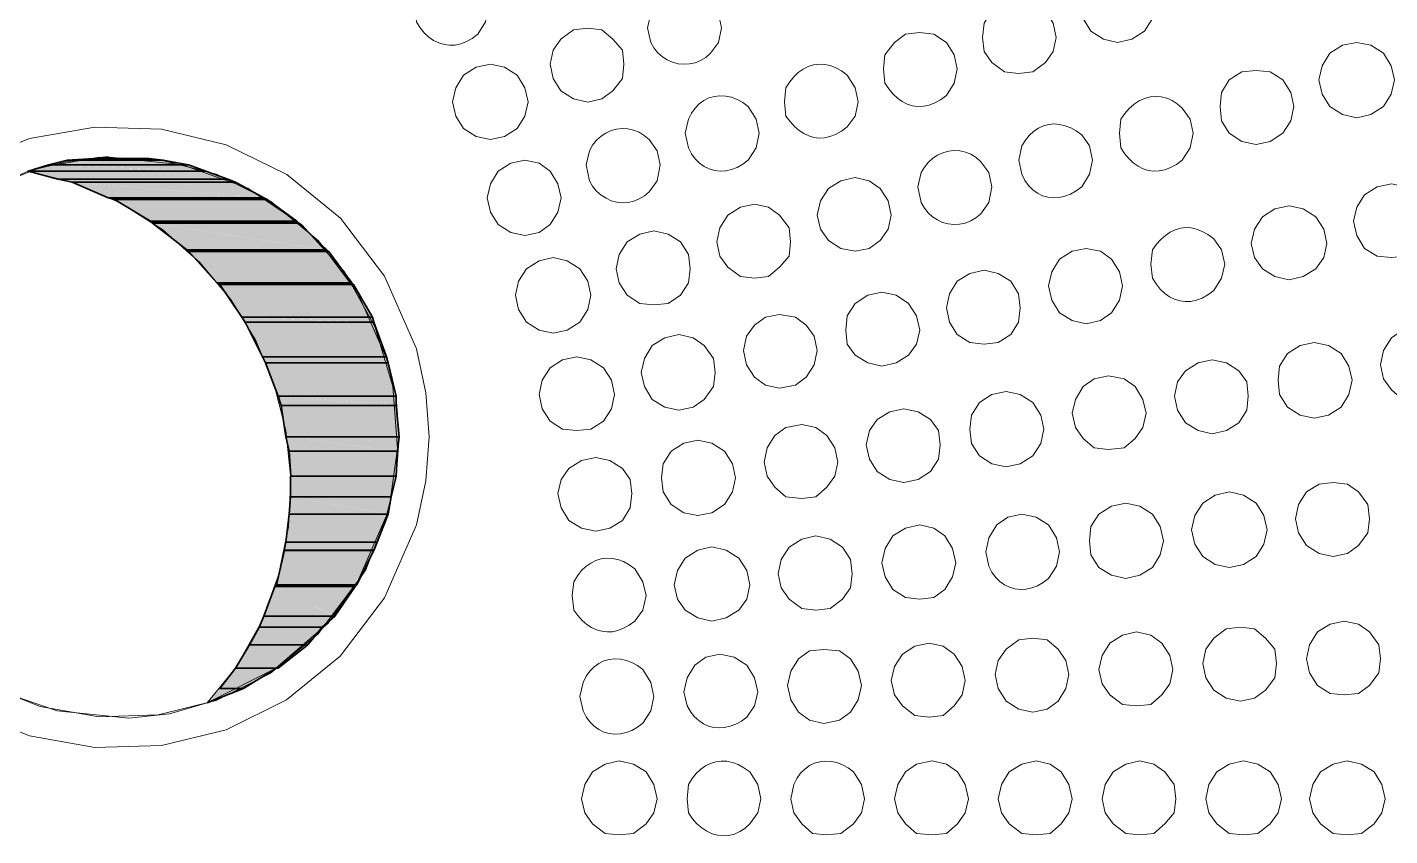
# Model space of a CAD drawing. Extents: x 0 to 247, y -13 to 225.
# Drawn here: x 90.31 to 107.12, y 133.97 to 143.94 of the extents above; entities that cross this region are included whole.
import ezdxf

# ---------------------------------------------------------------- set-up
doc = ezdxf.new("R2010")
doc.units = 0
doc.layers.add('FILL', color=8, linetype='Continuous')
doc.layers.add('GEOMETRY', color=7, linetype='Continuous')

msp = doc.modelspace()

# ---------------------------------------------------------------- hatches: boundary and pattern name
at = {"layer": 'FILL'}
for points in [[(90.325, 142.169), (92.516, 142.169), (90.577, 142.246)], [(90.577, 142.247), (92.516, 142.17), (92.303, 142.247)], [(90.578, 142.247), (92.302, 142.247), (90.808, 142.305)], [(90.808, 142.304), (91.993, 142.304), (91.139, 142.324)], [(90.808, 142.304), (92.302, 142.246), (91.993, 142.304)], [(91.139, 142.324), (91.818, 142.324), (91.314, 142.345)], [(91.139, 142.324), (91.993, 142.304), (91.818, 142.324)], [(90.693, 142.071), (92.789, 142.071), (90.325, 142.169)], [(90.325, 142.169), (92.789, 142.071), (92.516, 142.169)], [(90.868, 142.034), (92.884, 142.034), (90.692, 142.072)], [(90.693, 142.071), (92.884, 142.033), (92.789, 142.071)], [(90.867, 142.034), (93.233, 141.841), (92.884, 142.034)], [(91.314, 141.84), (93.234, 141.84), (90.868, 142.033)], [(91.391, 141.819), (93.274, 141.819), (91.314, 141.84)], [(91.314, 141.84), (93.274, 141.819), (93.235, 141.84)], [(91.836, 141.551), (93.641, 141.551), (91.391, 141.818)], [(91.391, 141.818), (93.641, 141.551), (93.274, 141.818)], [(91.858, 141.53), (93.663, 141.53), (91.837, 141.553)], [(91.837, 141.552), (93.662, 141.529), (93.642, 141.552)], [(91.858, 141.53), (94.009, 141.199), (93.662, 141.53)], [(92.284, 141.198), (94.009, 141.198), (91.858, 141.529)], [(92.303, 141.18), (94.03, 141.18), (92.284, 141.198)], [(92.284, 141.198), (94.03, 141.18), (94.01, 141.198)], [(92.653, 140.792), (94.322, 140.792), (92.302, 141.182)], [(92.302, 141.181), (94.322, 140.791), (94.03, 141.181)], [(92.692, 140.771), (94.34, 140.771), (92.653, 140.793)], [(92.653, 140.792), (94.34, 140.77), (94.321, 140.792)], [(92.962, 140.368), (94.573, 140.368), (92.692, 140.772)], [(92.692, 140.772), (94.573, 140.368), (94.339, 140.772)], [(93.001, 140.306), (94.591, 140.306), (92.961, 140.367)], [(92.962, 140.368), (94.592, 140.307), (94.573, 140.368)], [(93.001, 140.306), (94.747, 139.879), (94.591, 140.306)], [(93.216, 139.88), (94.748, 139.88), (93.002, 140.307)], [(93.253, 139.804), (94.766, 139.804), (93.215, 139.88)], [(93.216, 139.88), (94.767, 139.804), (94.748, 139.88)], [(93.408, 139.395), (94.863, 139.395), (93.253, 139.805)], [(93.253, 139.804), (94.863, 139.394), (94.766, 139.804)], [(93.409, 139.395), (94.863, 139.281), (94.863, 139.395)], [(93.448, 139.28), (94.864, 139.28), (93.409, 139.394)], [(93.506, 138.893), (94.903, 138.893), (93.447, 139.281)], [(93.448, 139.28), (94.903, 138.892), (94.864, 139.28)], [(93.505, 138.893), (94.882, 138.715), (94.902, 138.893)], [(93.544, 138.714), (94.882, 138.714), (93.505, 138.892)], [(93.565, 138.406), (94.864, 138.406), (93.545, 138.716)], [(93.545, 138.715), (94.864, 138.405), (94.882, 138.715)], [(93.564, 138.154), (94.806, 138.154), (93.564, 138.407)], [(93.564, 138.407), (94.806, 138.154), (94.864, 138.407)], [(93.544, 137.939), (94.766, 137.939), (93.564, 138.153)], [(93.564, 138.154), (94.766, 137.94), (94.806, 138.154)], [(93.505, 137.593), (94.631, 137.593), (93.545, 137.939)], [(93.545, 137.939), (94.631, 137.593), (94.766, 137.939)], [(93.487, 137.492), (94.592, 137.492), (93.506, 137.593)], [(93.505, 137.593), (94.591, 137.492), (94.631, 137.593)], [(93.389, 137.067), (94.379, 137.067), (93.487, 137.494)], [(93.487, 137.494), (94.379, 137.067), (94.59, 137.494)], [(93.234, 136.679), (94.108, 136.679), (93.37, 137.046)], [(93.37, 137.047), (94.361, 137.047), (93.39, 137.068)], [(93.37, 137.047), (94.108, 136.68), (94.36, 137.047)], [(93.389, 137.067), (94.36, 137.046), (94.378, 137.067)], [(93.176, 136.544), (93.952, 136.544), (93.235, 136.679)], [(93.234, 136.679), (93.951, 136.544), (94.108, 136.679)], [(93.058, 136.329), (93.777, 136.329), (93.176, 136.544)], [(93.176, 136.544), (93.777, 136.329), (93.952, 136.544)], [(92.884, 136.039), (93.409, 136.039), (93.058, 136.33)], [(93.058, 136.329), (93.409, 136.038), (93.777, 136.329)], [(92.693, 135.788), (92.983, 135.788), (92.885, 136.04)], [(92.884, 136.04), (93.389, 136.04)], [(92.884, 136.04), (93.389, 136.04), (93.408, 136.04)], [(92.884, 136.04), (92.982, 135.788), (93.389, 136.04)], [(92.692, 135.788), (92.536, 135.612), (92.983, 135.788)]]:
    msp.add_hatch(color=7, dxfattribs=at).paths.add_polyline_path(points)

# ---------------------------------------------------------------- linework, layer by layer
at = {"layer": 'GEOMETRY', "lineweight": 13}
for points in [[(96.008, 144.188), (95.97, 144.361), (95.873, 144.519), (95.718, 144.614), (95.543, 144.633), (95.369, 144.614), (95.234, 144.519), (95.117, 144.361), (95.098, 144.188), (95.117, 144.011), (95.162, 143.938), (95.213, 143.876), (95.269, 143.823), (95.328, 143.782), (95.391, 143.751), (95.457, 143.731), (95.525, 143.722), (95.594, 143.725), (95.664, 143.74), (95.734, 143.767), (95.804, 143.806), (95.873, 143.858), (95.97, 144.011), (96.008, 144.188)], [(104.233, 144.226), (104.196, 144.4), (104.097, 144.538), (103.942, 144.651), (103.767, 144.672), (103.593, 144.651), (103.437, 144.538), (103.34, 144.4), (103.302, 144.226), (103.34, 144.052), (103.437, 143.895), (103.593, 143.799), (103.767, 143.758), (103.942, 143.799), (104.097, 143.895), (104.196, 144.052), (104.233, 144.226)], [(98.88, 143.935), (98.841, 144.11), (98.744, 144.265), (98.608, 144.361), (98.433, 144.4), (98.239, 144.361), (98.103, 144.265), (98.006, 144.11), (97.968, 143.935), (98.006, 143.758), (98.046, 143.689), (98.094, 143.63), (98.15, 143.581), (98.21, 143.542), (98.276, 143.513), (98.344, 143.495), (98.414, 143.487), (98.484, 143.491), (98.553, 143.506), (98.621, 143.533), (98.685, 143.572), (98.744, 143.623), (98.841, 143.758), (98.88, 143.935)], [(103.01, 143.817), (102.972, 143.993), (102.875, 144.149), (102.72, 144.245), (102.545, 144.283), (102.37, 144.245), (102.216, 144.149), (102.119, 143.993), (102.098, 143.817), (102.119, 143.645), (102.216, 143.508), (102.37, 143.393), (102.545, 143.373), (102.72, 143.393), (102.875, 143.508), (102.972, 143.645), (103.01, 143.817)], [(97.676, 143.488), (97.657, 143.662), (97.54, 143.799), (97.404, 143.914), (97.229, 143.934), (97.055, 143.914), (96.899, 143.799), (96.803, 143.662), (96.764, 143.488), (96.803, 143.314), (96.899, 143.158), (97.055, 143.061), (97.229, 143.022), (97.404, 143.061), (97.54, 143.158), (97.657, 143.314), (97.676, 143.488)], [(101.789, 143.431), (101.751, 143.606), (101.654, 143.758), (101.498, 143.858), (101.324, 143.878), (101.148, 143.858), (101.014, 143.758), (100.896, 143.606), (100.877, 143.431), (100.896, 143.256), (100.942, 143.183), (100.994, 143.121), (101.049, 143.068), (101.108, 143.027), (101.17, 142.996), (101.235, 142.976), (101.302, 142.967), (101.37, 142.97), (101.44, 142.984), (101.511, 143.011), (101.583, 143.049), (101.654, 143.101), (101.751, 143.256), (101.789, 143.431)], [(107.181, 143.294), (107.143, 143.469), (107.045, 143.623), (106.891, 143.724), (106.716, 143.758), (106.541, 143.724), (106.386, 143.623), (106.289, 143.469), (106.25, 143.294), (106.289, 143.119), (106.386, 142.967), (106.541, 142.867), (106.716, 142.828), (106.891, 142.867), (107.045, 142.967), (107.143, 143.119), (107.181, 143.294)], [(96.494, 143.023), (96.455, 143.197), (96.358, 143.353), (96.203, 143.452), (96.028, 143.489), (95.852, 143.452), (95.698, 143.353), (95.6, 143.197), (95.562, 143.023), (95.6, 142.849), (95.698, 142.694), (95.852, 142.597), (96.028, 142.558), (96.203, 142.597), (96.358, 142.694), (96.455, 142.849), (96.494, 143.023)], [(100.566, 143.023), (100.529, 143.197), (100.431, 143.353), (100.361, 143.405), (100.29, 143.445), (100.219, 143.472), (100.149, 143.486), (100.08, 143.489), (100.013, 143.481), (99.948, 143.46), (99.886, 143.429), (99.827, 143.387), (99.772, 143.334), (99.721, 143.27), (99.675, 143.197), (99.655, 143.023), (99.675, 142.849), (99.728, 142.78), (99.782, 142.721), (99.839, 142.672), (99.897, 142.632), (99.958, 142.603), (100.02, 142.584), (100.084, 142.576), (100.15, 142.58), (100.218, 142.595), (100.287, 142.622), (100.358, 142.661), (100.431, 142.714), (100.529, 142.849), (100.566, 143.023)], [(105.94, 142.967), (105.902, 143.14), (105.804, 143.294), (105.649, 143.393), (105.474, 143.411), (105.3, 143.393), (105.144, 143.294), (105.048, 143.14), (105.03, 142.967), (105.048, 142.789), (105.144, 142.638), (105.3, 142.537), (105.474, 142.5), (105.649, 142.537), (105.804, 142.638), (105.902, 142.789), (105.94, 142.967)], [(99.345, 142.638), (99.306, 142.81), (99.208, 142.967), (99.142, 143.017), (99.073, 143.055), (99.003, 143.081), (98.931, 143.096), (98.861, 143.099), (98.792, 143.091), (98.725, 143.072), (98.662, 143.042), (98.605, 143), (98.553, 142.948), (98.508, 142.884), (98.471, 142.81), (98.432, 142.638), (98.471, 142.459), (98.51, 142.384), (98.555, 142.321), (98.608, 142.268), (98.666, 142.227), (98.728, 142.196), (98.794, 142.177), (98.863, 142.169), (98.933, 142.173), (99.004, 142.189), (99.074, 142.216), (99.142, 142.254), (99.208, 142.305), (99.306, 142.459), (99.345, 142.638)], [(104.7, 142.638), (104.66, 142.81), (104.563, 142.946), (104.502, 143), (104.438, 143.041), (104.372, 143.07), (104.304, 143.086), (104.235, 143.091), (104.166, 143.084), (104.098, 143.065), (104.032, 143.035), (103.969, 142.995), (103.91, 142.943), (103.855, 142.882), (103.806, 142.81), (103.788, 142.638), (103.806, 142.459), (103.853, 142.386), (103.905, 142.324), (103.96, 142.271), (104.019, 142.229), (104.081, 142.198), (104.145, 142.178), (104.212, 142.169), (104.28, 142.172), (104.35, 142.186), (104.42, 142.213), (104.492, 142.253), (104.563, 142.305), (104.66, 142.459), (104.7, 142.638)], [(103.458, 142.305), (103.419, 142.481), (103.323, 142.616), (103.256, 142.665), (103.189, 142.703), (103.12, 142.73), (103.051, 142.746), (102.983, 142.751), (102.917, 142.745), (102.852, 142.727), (102.79, 142.699), (102.732, 142.661), (102.677, 142.611), (102.628, 142.551), (102.585, 142.481), (102.546, 142.305), (102.585, 142.131), (102.623, 142.056), (102.668, 141.992), (102.721, 141.939), (102.778, 141.897), (102.841, 141.867), (102.907, 141.848), (102.976, 141.841), (103.046, 141.845), (103.117, 141.86), (103.187, 141.887), (103.256, 141.926), (103.323, 141.976), (103.419, 142.131), (103.458, 142.305)], [(98.122, 142.247), (98.084, 142.422), (97.987, 142.558), (97.927, 142.61), (97.862, 142.649), (97.794, 142.676), (97.725, 142.691), (97.655, 142.695), (97.586, 142.687), (97.518, 142.669), (97.454, 142.639), (97.393, 142.6), (97.338, 142.55), (97.29, 142.491), (97.25, 142.422), (97.211, 142.247), (97.25, 142.052), (97.29, 141.983), (97.339, 141.924), (97.394, 141.874), (97.455, 141.835), (97.52, 141.805), (97.588, 141.787), (97.658, 141.78), (97.728, 141.783), (97.797, 141.799), (97.864, 141.826), (97.928, 141.865), (97.987, 141.916), (98.084, 142.052), (98.122, 142.247)], [(102.216, 141.976), (102.176, 142.151), (102.079, 142.286), (102.02, 142.338), (101.956, 142.377), (101.888, 142.404), (101.819, 142.419), (101.748, 142.423), (101.679, 142.415), (101.611, 142.397), (101.546, 142.367), (101.486, 142.328), (101.431, 142.278), (101.383, 142.219), (101.343, 142.151), (101.303, 141.976), (101.343, 141.782), (101.382, 141.714), (101.429, 141.655), (101.484, 141.606), (101.543, 141.567), (101.608, 141.538), (101.675, 141.519), (101.745, 141.511), (101.816, 141.514), (101.885, 141.529), (101.954, 141.555), (102.019, 141.594), (102.079, 141.645), (102.176, 141.782), (102.216, 141.976)], [(96.901, 141.84), (96.862, 142.015), (96.765, 142.169), (96.63, 142.268), (96.455, 142.305), (96.28, 142.268), (96.126, 142.169), (96.028, 142.015), (95.989, 141.84), (96.028, 141.665), (96.126, 141.511), (96.28, 141.412), (96.455, 141.375), (96.63, 141.412), (96.765, 141.511), (96.862, 141.665), (96.901, 141.84)], [(100.973, 141.628), (100.935, 141.802), (100.838, 141.956), (100.703, 142.052), (100.529, 142.09), (100.353, 142.052), (100.199, 141.956), (100.101, 141.802), (100.061, 141.628), (100.101, 141.453), (100.199, 141.314), (100.353, 141.217), (100.529, 141.181), (100.703, 141.217), (100.838, 141.314), (100.935, 141.453), (100.973, 141.628)], [(107.59, 141.552), (107.551, 141.724), (107.454, 141.878), (107.319, 141.976), (107.144, 142.015), (106.969, 141.976), (106.814, 141.878), (106.717, 141.724), (106.678, 141.552), (106.717, 141.375), (106.814, 141.217), (106.969, 141.12), (107.144, 141.103), (107.319, 141.12), (107.454, 141.217), (107.551, 141.375), (107.59, 141.552)], [(99.732, 141.296), (99.713, 141.472), (99.596, 141.628), (99.461, 141.724), (99.287, 141.763), (99.112, 141.724), (98.957, 141.628), (98.859, 141.472), (98.822, 141.296), (98.859, 141.12), (98.957, 140.984), (99.112, 140.869), (99.287, 140.851), (99.461, 140.869), (99.596, 140.984), (99.713, 141.12), (99.732, 141.296)], [(106.347, 141.276), (106.309, 141.454), (106.212, 141.606), (106.057, 141.704), (105.881, 141.743), (105.707, 141.704), (105.552, 141.606), (105.454, 141.454), (105.416, 141.276), (105.454, 141.103), (105.552, 140.965), (105.707, 140.87), (105.881, 140.829), (106.057, 140.87), (106.212, 140.965), (106.309, 141.103), (106.347, 141.276)], [(98.492, 140.965), (98.471, 141.142), (98.375, 141.296), (98.22, 141.393), (98.045, 141.435), (97.871, 141.393), (97.716, 141.296), (97.619, 141.142), (97.58, 140.965), (97.619, 140.791), (97.716, 140.638), (97.871, 140.539), (98.045, 140.52), (98.22, 140.539), (98.375, 140.638), (98.471, 140.791), (98.492, 140.965)], [(105.088, 141.024), (105.049, 141.199), (104.952, 141.336), (104.88, 141.388), (104.81, 141.427), (104.741, 141.455), (104.672, 141.47), (104.606, 141.473), (104.541, 141.465), (104.477, 141.446), (104.416, 141.417), (104.357, 141.377), (104.3, 141.327), (104.247, 141.267), (104.196, 141.199), (104.175, 141.024), (104.196, 140.851), (104.242, 140.778), (104.293, 140.715), (104.348, 140.662), (104.407, 140.62), (104.469, 140.589), (104.533, 140.569), (104.6, 140.56), (104.668, 140.563), (104.738, 140.577), (104.809, 140.604), (104.88, 140.644), (104.952, 140.696), (105.049, 140.851), (105.088, 141.024)], [(103.826, 140.755), (103.788, 140.927), (103.689, 141.084), (103.555, 141.181), (103.38, 141.217), (103.205, 141.181), (103.051, 141.084), (102.954, 140.927), (102.914, 140.755), (102.954, 140.578), (103.051, 140.424), (103.205, 140.326), (103.38, 140.288), (103.555, 140.326), (103.689, 140.424), (103.788, 140.578), (103.826, 140.755)], [(97.269, 140.638), (97.231, 140.811), (97.132, 140.965), (96.977, 141.063), (96.803, 141.103), (96.629, 141.063), (96.473, 140.965), (96.376, 140.811), (96.337, 140.638), (96.376, 140.464), (96.473, 140.307), (96.629, 140.21), (96.803, 140.172), (96.977, 140.21), (97.132, 140.307), (97.231, 140.464), (97.269, 140.638)], [(102.564, 140.483), (102.545, 140.655), (102.449, 140.811), (102.293, 140.909), (102.12, 140.948), (101.945, 140.909), (101.789, 140.811), (101.693, 140.655), (101.654, 140.483), (101.693, 140.307), (101.789, 140.153), (101.945, 140.055), (102.12, 140.035), (102.293, 140.055), (102.449, 140.153), (102.545, 140.307), (102.564, 140.483)], [(101.325, 140.21), (101.285, 140.386), (101.187, 140.539), (101.033, 140.638), (100.858, 140.677), (100.683, 140.638), (100.529, 140.539), (100.431, 140.386), (100.412, 140.21), (100.431, 140.034), (100.529, 139.898), (100.683, 139.804), (100.858, 139.765), (101.033, 139.804), (101.187, 139.898), (101.285, 140.034), (101.325, 140.21)], [(100.061, 139.957), (100.023, 140.133), (99.926, 140.269), (99.791, 140.367), (99.597, 140.402), (99.422, 140.367), (99.287, 140.269), (99.189, 140.133), (99.151, 139.957), (99.189, 139.781), (99.287, 139.628), (99.422, 139.531), (99.597, 139.494), (99.791, 139.531), (99.926, 139.628), (100.023, 139.781), (100.061, 139.957)], [(107.92, 139.781), (107.881, 139.957), (107.784, 140.113), (107.649, 140.21), (107.454, 140.25), (107.28, 140.21), (107.144, 140.113), (107.047, 139.957), (107.008, 139.781), (107.047, 139.609), (107.144, 139.471), (107.28, 139.354), (107.454, 139.338), (107.649, 139.354), (107.784, 139.471), (107.881, 139.609), (107.92, 139.781)], [(98.802, 139.686), (98.782, 139.86), (98.665, 140.018), (98.53, 140.114), (98.354, 140.153), (98.181, 140.114), (98.026, 140.018), (97.928, 139.86), (97.89, 139.686), (97.928, 139.513), (98.026, 139.355), (98.181, 139.258), (98.354, 139.221), (98.53, 139.258), (98.665, 139.355), (98.782, 139.513), (98.802, 139.686)], [(106.659, 139.59), (106.62, 139.765), (106.523, 139.921), (106.368, 140.018), (106.193, 140.055), (106.017, 140.018), (105.864, 139.921), (105.765, 139.765), (105.747, 139.59), (105.765, 139.414), (105.864, 139.258), (106.017, 139.161), (106.193, 139.123), (106.368, 139.161), (106.523, 139.258), (106.62, 139.414), (106.659, 139.59)], [(97.56, 139.415), (97.521, 139.59), (97.424, 139.742), (97.269, 139.843), (97.094, 139.88), (96.919, 139.843), (96.765, 139.742), (96.667, 139.59), (96.629, 139.415), (96.667, 139.24), (96.765, 139.085), (96.919, 138.988), (97.094, 138.969), (97.269, 138.988), (97.424, 139.085), (97.521, 139.24), (97.56, 139.415)], [(105.379, 139.395), (105.359, 139.571), (105.262, 139.706), (105.108, 139.804), (104.933, 139.843), (104.759, 139.804), (104.602, 139.706), (104.506, 139.571), (104.467, 139.395), (104.506, 139.221), (104.602, 139.066), (104.759, 138.969), (104.933, 138.929), (105.108, 138.969), (105.262, 139.066), (105.359, 139.221), (105.379, 139.395)], [(104.117, 139.185), (104.078, 139.355), (103.982, 139.513), (103.846, 139.61), (103.652, 139.647), (103.476, 139.61), (103.342, 139.513), (103.245, 139.355), (103.205, 139.185), (103.245, 139.008), (103.342, 138.872), (103.476, 138.755), (103.652, 138.737), (103.846, 138.755), (103.982, 138.872), (104.078, 139.008), (104.117, 139.185)], [(102.857, 138.988), (102.818, 139.161), (102.72, 139.316), (102.565, 139.414), (102.39, 139.453), (102.216, 139.414), (102.062, 139.316), (101.963, 139.161), (101.945, 138.988), (101.963, 138.812), (102.062, 138.658), (102.216, 138.559), (102.39, 138.521), (102.565, 138.559), (102.72, 138.658), (102.818, 138.812), (102.857, 138.988)], [(101.576, 138.796), (101.556, 138.969), (101.459, 139.105), (101.304, 139.201), (101.13, 139.24), (100.955, 139.201), (100.801, 139.105), (100.704, 138.969), (100.664, 138.796), (100.704, 138.619), (100.801, 138.465), (100.955, 138.367), (101.13, 138.328), (101.304, 138.367), (101.459, 138.465), (101.556, 138.619), (101.576, 138.796)], [(100.315, 138.58), (100.276, 138.755), (100.178, 138.908), (100.043, 139.008), (99.869, 139.046), (99.675, 139.008), (99.539, 138.908), (99.442, 138.755), (99.404, 138.58), (99.442, 138.406), (99.539, 138.27), (99.675, 138.153), (99.869, 138.133), (100.043, 138.153), (100.178, 138.27), (100.276, 138.406), (100.315, 138.58)], [(99.053, 138.387), (99.014, 138.56), (98.918, 138.715), (98.762, 138.813), (98.588, 138.853), (98.413, 138.813), (98.258, 138.715), (98.161, 138.56), (98.141, 138.387), (98.161, 138.213), (98.258, 138.058), (98.413, 137.957), (98.588, 137.922), (98.762, 137.957), (98.918, 138.058), (99.014, 138.213), (99.053, 138.387)], [(97.774, 138.193), (97.754, 138.368), (97.658, 138.504), (97.502, 138.601), (97.328, 138.638), (97.154, 138.601), (96.998, 138.504), (96.901, 138.368), (96.862, 138.193), (96.901, 138.019), (96.998, 137.862), (97.154, 137.765), (97.328, 137.728), (97.502, 137.765), (97.658, 137.862), (97.754, 138.019), (97.774, 138.193)], [(105.611, 137.746), (105.572, 137.922), (105.474, 138.075), (105.321, 138.172), (105.145, 138.213), (104.971, 138.172), (104.816, 138.075), (104.718, 137.922), (104.679, 137.746), (104.718, 137.57), (104.816, 137.417), (104.971, 137.319), (105.145, 137.28), (105.321, 137.319), (105.474, 137.417), (105.572, 137.57), (105.611, 137.746)], [(106.872, 137.88), (106.853, 138.058), (106.737, 138.213), (106.601, 138.31), (106.426, 138.328), (106.252, 138.31), (106.097, 138.213), (105.999, 138.058), (105.96, 137.88), (105.999, 137.71), (106.097, 137.552), (106.252, 137.453), (106.426, 137.417), (106.601, 137.453), (106.737, 137.552), (106.853, 137.71), (106.872, 137.88)], [(104.331, 137.61), (104.292, 137.786), (104.196, 137.94), (104.04, 138.037), (103.866, 138.076), (103.691, 138.037), (103.535, 137.94), (103.438, 137.786), (103.419, 137.61), (103.438, 137.436), (103.535, 137.281), (103.691, 137.185), (103.866, 137.145), (104.04, 137.185), (104.196, 137.281), (104.292, 137.436), (104.331, 137.61)], [(103.051, 137.474), (103.011, 137.647), (102.914, 137.806), (102.76, 137.903), (102.585, 137.94), (102.411, 137.903), (102.276, 137.806), (102.177, 137.647), (102.139, 137.474), (102.177, 137.299), (102.214, 137.225), (102.26, 137.161), (102.312, 137.109), (102.371, 137.067), (102.434, 137.037), (102.5, 137.018), (102.569, 137.01), (102.639, 137.014), (102.71, 137.029), (102.78, 137.056), (102.848, 137.095), (102.914, 137.145), (103.011, 137.299), (103.051, 137.474)], [(100.49, 137.203), (100.469, 137.378), (100.373, 137.533), (100.219, 137.63), (100.043, 137.671), (99.869, 137.63), (99.714, 137.533), (99.617, 137.378), (99.578, 137.203), (99.617, 137.029), (99.714, 136.891), (99.869, 136.775), (100.043, 136.756), (100.219, 136.775), (100.373, 136.891), (100.469, 137.029), (100.49, 137.203)], [(101.77, 137.339), (101.731, 137.515), (101.633, 137.671), (101.498, 137.765), (101.325, 137.806), (101.149, 137.765), (100.994, 137.671), (100.897, 137.515), (100.858, 137.339), (100.897, 137.164), (100.994, 137.01), (101.149, 136.912), (101.325, 136.892), (101.498, 136.912), (101.633, 137.01), (101.731, 137.164), (101.77, 137.339)], [(99.229, 137.068), (99.191, 137.242), (99.092, 137.397), (98.937, 137.493), (98.762, 137.534), (98.588, 137.493), (98.432, 137.397), (98.335, 137.242), (98.297, 137.068), (98.335, 136.892), (98.432, 136.756), (98.588, 136.661), (98.762, 136.62), (98.937, 136.661), (99.092, 136.756), (99.191, 136.892), (99.229, 137.068)], [(97.949, 136.934), (97.91, 137.106), (97.812, 137.263), (97.741, 137.314), (97.671, 137.353), (97.6, 137.379), (97.529, 137.394), (97.46, 137.396), (97.393, 137.388), (97.328, 137.367), (97.266, 137.336), (97.207, 137.294), (97.152, 137.242), (97.101, 137.179), (97.056, 137.106), (97.036, 136.934), (97.056, 136.756), (97.107, 136.688), (97.161, 136.629), (97.218, 136.58), (97.277, 136.541), (97.338, 136.512), (97.402, 136.494), (97.467, 136.486), (97.533, 136.489), (97.602, 136.504), (97.671, 136.531), (97.741, 136.569), (97.812, 136.62), (97.91, 136.756), (97.949, 136.934)], [(105.728, 136.099), (105.707, 136.272), (105.591, 136.409), (105.456, 136.524), (105.282, 136.544), (105.107, 136.524), (104.952, 136.409), (104.854, 136.272), (104.816, 136.099), (104.854, 135.922), (104.952, 135.769), (105.107, 135.671), (105.282, 135.633), (105.456, 135.671), (105.591, 135.769), (105.707, 135.922), (105.728, 136.099)], [(107.008, 136.155), (106.989, 136.329), (106.872, 136.486), (106.737, 136.583), (106.563, 136.619), (106.387, 136.583), (106.233, 136.486), (106.135, 136.329), (106.097, 136.155), (106.135, 135.981), (106.233, 135.824), (106.387, 135.728), (106.563, 135.71), (106.737, 135.728), (106.872, 135.824), (106.989, 135.981), (107.008, 136.155)], [(101.886, 135.886), (101.847, 136.06), (101.75, 136.213), (101.615, 136.311), (101.441, 136.349), (101.265, 136.311), (101.111, 136.213), (101.013, 136.06), (100.973, 135.886), (101.013, 135.71), (101.111, 135.574), (101.265, 135.457), (101.441, 135.436), (101.615, 135.457), (101.75, 135.574), (101.847, 135.71), (101.886, 135.886)], [(103.166, 135.962), (103.128, 136.136), (103.032, 136.272), (102.896, 136.388), (102.721, 136.408), (102.546, 136.388), (102.391, 136.272), (102.294, 136.136), (102.256, 135.962), (102.294, 135.787), (102.391, 135.633), (102.546, 135.533), (102.721, 135.496), (102.896, 135.533), (103.032, 135.633), (103.128, 135.787), (103.166, 135.962)], [(104.447, 136.021), (104.409, 136.195), (104.312, 136.349), (104.176, 136.448), (104.001, 136.487), (103.827, 136.448), (103.671, 136.349), (103.574, 136.195), (103.535, 136.021), (103.574, 135.847), (103.671, 135.71), (103.827, 135.593), (104.001, 135.575), (104.176, 135.593), (104.312, 135.71), (104.409, 135.847), (104.447, 136.021)], [(98.045, 135.692), (98.007, 135.864), (97.91, 136.021), (97.844, 136.071), (97.775, 136.109), (97.705, 136.136), (97.634, 136.151), (97.563, 136.155), (97.494, 136.147), (97.427, 136.128), (97.365, 136.098), (97.307, 136.056), (97.255, 136.003), (97.21, 135.939), (97.173, 135.864), (97.133, 135.692), (97.173, 135.515), (97.211, 135.44), (97.256, 135.376), (97.309, 135.324), (97.366, 135.282), (97.429, 135.252), (97.495, 135.233), (97.563, 135.226), (97.633, 135.229), (97.704, 135.245), (97.774, 135.271), (97.843, 135.31), (97.91, 135.36), (98.007, 135.515), (98.045, 135.692)], [(99.326, 135.748), (99.287, 135.922), (99.191, 136.078), (99.035, 136.176), (98.86, 136.213), (98.685, 136.176), (98.55, 136.078), (98.454, 135.922), (98.414, 135.748), (98.454, 135.574), (98.496, 135.503), (98.544, 135.443), (98.598, 135.393), (98.656, 135.354), (98.718, 135.326), (98.783, 135.309), (98.85, 135.302), (98.918, 135.307), (98.987, 135.323), (99.056, 135.349), (99.125, 135.387), (99.191, 135.436), (99.287, 135.574), (99.326, 135.748)], [(100.606, 135.824), (100.567, 136.001), (100.469, 136.155), (100.335, 136.253), (100.14, 136.271), (99.965, 136.253), (99.83, 136.155), (99.733, 136.001), (99.695, 135.824), (99.733, 135.65), (99.83, 135.496), (99.965, 135.398), (100.14, 135.359), (100.335, 135.398), (100.469, 135.496), (100.567, 135.65), (100.606, 135.824)], [(98.084, 134.429), (98.045, 134.604), (97.949, 134.761), (97.793, 134.856), (97.619, 134.895), (97.444, 134.856), (97.289, 134.761), (97.193, 134.604), (97.154, 134.429), (97.193, 134.255), (97.289, 134.118), (97.444, 134.002), (97.619, 133.983), (97.793, 134.002), (97.949, 134.118), (98.045, 134.255), (98.084, 134.429)], [(99.365, 134.429), (99.326, 134.604), (99.228, 134.761), (99.157, 134.812), (99.086, 134.85), (99.015, 134.877), (98.945, 134.891), (98.876, 134.894), (98.809, 134.885), (98.744, 134.864), (98.681, 134.833), (98.623, 134.792), (98.568, 134.739), (98.517, 134.677), (98.472, 134.604), (98.454, 134.429), (98.472, 134.255), (98.521, 134.183), (98.576, 134.121), (98.635, 134.069), (98.698, 134.028), (98.764, 133.998), (98.832, 133.98), (98.901, 133.973), (98.97, 133.977), (99.038, 133.994), (99.104, 134.023), (99.168, 134.064), (99.228, 134.118), (99.326, 134.255), (99.365, 134.429)], [(100.643, 134.429), (100.606, 134.604), (100.509, 134.761), (100.443, 134.81), (100.374, 134.848), (100.304, 134.875), (100.233, 134.89), (100.162, 134.893), (100.093, 134.886), (100.027, 134.867), (99.964, 134.837), (99.906, 134.795), (99.854, 134.743), (99.809, 134.679), (99.772, 134.604), (99.733, 134.429), (99.772, 134.255), (99.869, 134.118), (100.004, 134.002), (100.178, 133.983), (100.353, 134.002), (100.509, 134.118), (100.606, 134.255), (100.643, 134.429)], [(101.926, 134.429), (101.887, 134.604), (101.79, 134.761), (101.655, 134.856), (101.479, 134.895), (101.285, 134.856), (101.15, 134.761), (101.053, 134.604), (101.014, 134.429), (101.053, 134.255), (101.15, 134.118), (101.285, 134.002), (101.479, 133.983), (101.655, 134.002), (101.79, 134.118), (101.887, 134.255), (101.926, 134.429)], [(103.206, 134.429), (103.166, 134.604), (103.07, 134.761), (102.934, 134.856), (102.76, 134.895), (102.585, 134.856), (102.43, 134.761), (102.333, 134.604), (102.294, 134.429), (102.333, 134.255), (102.43, 134.118), (102.585, 134.002), (102.76, 133.983), (102.934, 134.002), (103.07, 134.118), (103.166, 134.255), (103.206, 134.429)], [(104.486, 134.429), (104.466, 134.604), (104.349, 134.761), (104.215, 134.856), (104.04, 134.895), (103.866, 134.856), (103.71, 134.761), (103.613, 134.604), (103.574, 134.429), (103.613, 134.255), (103.71, 134.118), (103.866, 134.002), (104.04, 133.983), (104.215, 134.002), (104.349, 134.118), (104.466, 134.255), (104.486, 134.429)], [(105.787, 134.429), (105.747, 134.604), (105.65, 134.761), (105.495, 134.856), (105.321, 134.895), (105.144, 134.856), (104.991, 134.761), (104.892, 134.604), (104.853, 134.429), (104.892, 134.255), (104.991, 134.118), (105.144, 134.002), (105.321, 133.983), (105.495, 134.002), (105.65, 134.118), (105.747, 134.255), (105.787, 134.429)], [(107.066, 134.429), (107.028, 134.604), (106.93, 134.761), (106.776, 134.856), (106.6, 134.895), (106.425, 134.856), (106.271, 134.761), (106.173, 134.604), (106.134, 134.429), (106.173, 134.255), (106.271, 134.118), (106.425, 134.002), (106.6, 133.983), (106.776, 134.002), (106.93, 134.118), (107.028, 134.255), (107.066, 134.429)]]:
    msp.add_lwpolyline(points, close=True, dxfattribs=at)
for points in [[(89.582, 135.511), (90.344, 135.203), (91.15, 135.06), (91.969, 135.085), (92.768, 135.279), (93.514, 135.647), (94.176, 136.188), (94.721, 136.907), (95.117, 137.806), (95.233, 138.348), (95.271, 138.893), (95.271, 138.893), (95.233, 139.435), (95.117, 139.978), (94.723, 140.873), (94.178, 141.589), (93.516, 142.129), (92.769, 142.495), (91.97, 142.689), (91.15, 142.713), (90.342, 142.571), (89.58, 142.264)], [(89.786, 135.84), (90.472, 135.565), (91.196, 135.439), (91.93, 135.463), (92.645, 135.641), (93.313, 135.973), (93.905, 136.463), (94.393, 137.112), (94.748, 137.922), (94.864, 138.387), (94.903, 138.893), (94.903, 138.893), (94.864, 139.377), (94.748, 139.86), (94.394, 140.664), (93.907, 141.311), (93.316, 141.8), (92.649, 142.134), (91.935, 142.313), (91.202, 142.34), (90.478, 142.216), (89.793, 141.942)], [(90.808, 142.305), (90.325, 142.169), (89.878, 141.976)], [(89.914, 135.777), (90.685, 135.512), (91.567, 135.421), (92.07, 135.476), (92.536, 135.612), (93.379, 136.035), (94.028, 136.594), (94.492, 137.254), (94.775, 137.983), (94.883, 138.747), (94.825, 139.515), (94.604, 140.253), (94.228, 140.929), (93.703, 141.509), (93.035, 141.96), (92.23, 142.249), (91.294, 142.345), (90.789, 142.285), (90.325, 142.169)], [(92.536, 135.612), (92.885, 136.039), (93.2, 136.603), (93.416, 137.188), (93.537, 137.784), (93.566, 138.381), (93.506, 138.969), (93.361, 139.54), (93.133, 140.082), (92.826, 140.587), (92.443, 141.044), (91.986, 141.444), (91.46, 141.777), (90.868, 142.034), (90.325, 142.17)]]:
    msp.add_lwpolyline(points, dxfattribs=at)
at = {"layer": 'GEOMETRY', "lineweight": 35}
for points in [[(90.577, 142.247), (90.325, 142.169), (92.516, 142.169)], [(90.808, 142.305), (90.577, 142.247), (92.302, 142.247)], [(90.577, 142.247), (92.303, 142.247), (92.516, 142.169)], [(91.139, 142.324), (90.808, 142.304), (91.993, 142.304)], [(90.808, 142.305), (91.993, 142.305), (92.302, 142.247)], [(91.314, 142.345), (91.139, 142.324), (91.818, 142.324)], [(91.139, 142.324), (91.818, 142.324), (91.993, 142.304)], [(90.325, 142.169), (90.693, 142.071), (92.789, 142.071)], [(90.325, 142.169), (92.516, 142.169), (92.789, 142.071)], [(90.693, 142.071), (90.868, 142.033), (92.884, 142.033)], [(90.693, 142.071), (92.789, 142.071), (92.884, 142.033)], [(90.868, 142.033), (91.314, 141.84), (93.234, 141.84)], [(90.868, 142.033), (92.885, 142.033), (93.234, 141.84)], [(91.314, 141.84), (91.391, 141.819), (93.274, 141.819)], [(91.314, 141.84), (93.234, 141.84), (93.274, 141.819)], [(91.391, 141.819), (91.836, 141.552), (93.641, 141.552)], [(91.391, 141.819), (93.274, 141.819), (93.641, 141.552)], [(91.837, 141.552), (91.858, 141.53), (93.662, 141.53)], [(91.837, 141.552), (93.642, 141.552), (93.662, 141.53)], [(91.858, 141.529), (92.284, 141.198), (94.009, 141.198)], [(91.858, 141.529), (93.662, 141.529), (94.009, 141.198)], [(92.284, 141.198), (92.303, 141.18), (94.03, 141.18)], [(92.284, 141.198), (94.01, 141.198), (94.03, 141.18)], [(92.302, 141.181), (92.653, 140.792), (94.321, 140.792)], [(92.302, 141.181), (94.03, 141.181), (94.321, 140.792)], [(92.653, 140.792), (92.692, 140.771), (94.34, 140.771)], [(92.653, 140.792), (94.321, 140.792), (94.34, 140.771)], [(92.692, 140.772), (92.962, 140.368), (94.573, 140.368)], [(92.692, 140.772), (94.339, 140.772), (94.573, 140.368)], [(92.962, 140.367), (93.002, 140.306), (94.592, 140.306)], [(92.962, 140.367), (94.573, 140.367), (94.592, 140.306)], [(93.002, 140.307), (93.216, 139.88), (94.748, 139.88)], [(93.002, 140.307), (94.592, 140.307), (94.748, 139.88)], [(93.216, 139.88), (93.254, 139.804), (94.767, 139.804)], [(93.216, 139.88), (94.748, 139.88), (94.767, 139.804)], [(93.254, 139.804), (93.409, 139.395), (94.864, 139.395)], [(93.254, 139.804), (94.767, 139.804), (94.864, 139.395)], [(93.409, 139.395), (93.448, 139.281), (94.864, 139.281)], [(93.409, 139.395), (94.864, 139.395), (94.864, 139.281)], [(93.448, 139.28), (93.506, 138.892), (94.903, 138.892)], [(93.448, 139.28), (94.864, 139.28), (94.903, 138.892)], [(93.505, 138.893), (93.544, 138.715), (94.882, 138.715)], [(93.505, 138.893), (94.902, 138.893), (94.882, 138.715)], [(93.545, 138.715), (93.565, 138.406), (94.864, 138.406)], [(93.545, 138.715), (94.883, 138.715), (94.864, 138.406)], [(93.564, 138.406), (93.564, 138.153), (94.806, 138.153)], [(93.564, 138.406), (94.864, 138.406), (94.806, 138.153)], [(93.564, 138.154), (93.544, 137.94), (94.766, 137.94)], [(93.564, 138.154), (94.806, 138.154), (94.766, 137.94)], [(93.545, 137.94), (93.506, 137.593), (94.632, 137.593)], [(93.545, 137.94), (94.767, 137.94), (94.632, 137.593)], [(93.505, 137.593), (93.486, 137.492), (94.591, 137.492)], [(93.505, 137.593), (94.631, 137.593), (94.591, 137.492)], [(93.487, 137.494), (93.389, 137.067), (94.379, 137.067)], [(93.487, 137.494), (94.591, 137.494), (94.379, 137.067)], [(93.37, 137.047), (93.234, 136.679), (94.108, 136.679)], [(93.389, 137.068), (93.369, 137.047), (94.36, 137.047)], [(93.37, 137.047), (94.36, 137.047), (94.108, 136.679)], [(93.389, 137.068), (94.378, 137.068), (94.36, 137.047)], [(93.234, 136.679), (93.176, 136.544), (93.952, 136.544)], [(93.234, 136.679), (94.108, 136.679), (93.952, 136.544)], [(93.176, 136.544), (93.058, 136.329), (93.777, 136.329)], [(93.176, 136.544), (93.951, 136.544), (93.777, 136.329)], [(93.058, 136.329), (92.884, 136.038), (93.409, 136.038)], [(93.058, 136.329), (93.777, 136.329), (93.409, 136.038)], [(92.884, 136.039), (92.692, 135.787), (92.982, 135.787)], [(92.884, 136.039), (93.389, 136.039)], [(92.884, 136.039), (93.408, 136.039), (93.389, 136.039)], [(92.884, 136.039), (93.389, 136.039), (92.982, 135.787)], [(92.692, 135.787), (92.982, 135.787), (92.536, 135.611)]]:
    msp.add_lwpolyline(points, dxfattribs=at)

doc.saveas('drawing.dxf')
